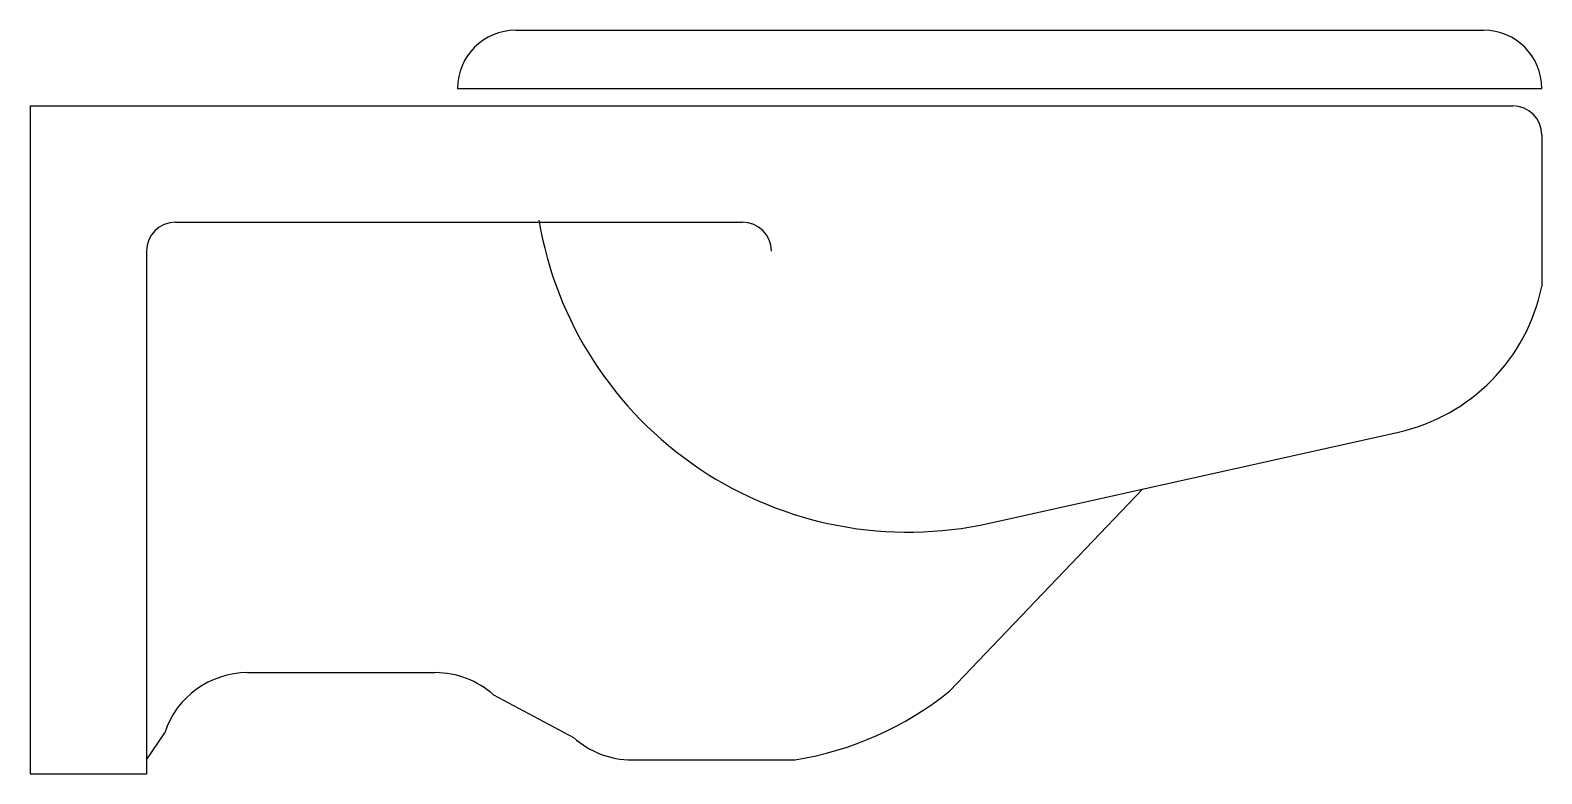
# Model space of a CAD drawing. Extents: x 0 to 26, y -11.5 to 1.3.
import ezdxf

# ---------------------------------------------------------------- set-up
doc = ezdxf.new("R2010")
doc.units = 0
doc.header["$LTSCALE"] = 16
doc.layers.get('0').update_dxf_attribs({"linetype": 'CONTINUOUS'})

msp = doc.modelspace()

# ---------------------------------------------------------------- linework, layer by layer
for p, q in [((8.351, 1.3), (25, 1.3)), ((7.351, 0.3), (26, 0.3)), ((0, 0), (25.5, 0)), ((0, 0), (0, -11.489)), ((26, -0.5), (26, -3.107)), ((2.5, -2), (12.25, -2)), ((2, -2.5), (2, -11.489)), ((16.501, -7.179), (23.535, -5.612)), ((19.138, -6.591), (15.818, -10.062)), ((3.74, -9.75), (6.968, -9.75)), ((7.969, -10.133), (9.346, -10.867)), ((2, -11.25), (2.314, -10.786)), ((10.347, -11.25), (13.157, -11.25)), ((0, -11.489), (2, -11.489))]:
    msp.add_line(p, q)
for centre, radius, start, end in [((8.351, 0.3), 1, 90, 180), ((25, 0.3), 1, 0, 90), ((25.5, -0.5), 0.5, 360, 90), ((2.5, -2.5), 0.5, 90, 180), ((15.1, -0.89), 6.443, 189.6242, 282.5587), ((12.25, -2.5), 0.5, 0, 90), ((22.832, -2.454), 3.235, 282.5587, 348.349), ((3.74, -11.25), 1.5, 90, 161.979), ((6.968, -11.25), 1.5, 48.1273, 90), ((12.259, -5.663), 5.659, 279.1308, 308.9697), ((10.347, -9.75), 1.5, 228.1273, 270)]:
    msp.add_arc(centre, radius, start, end)

doc.saveas('drawing.dxf')
